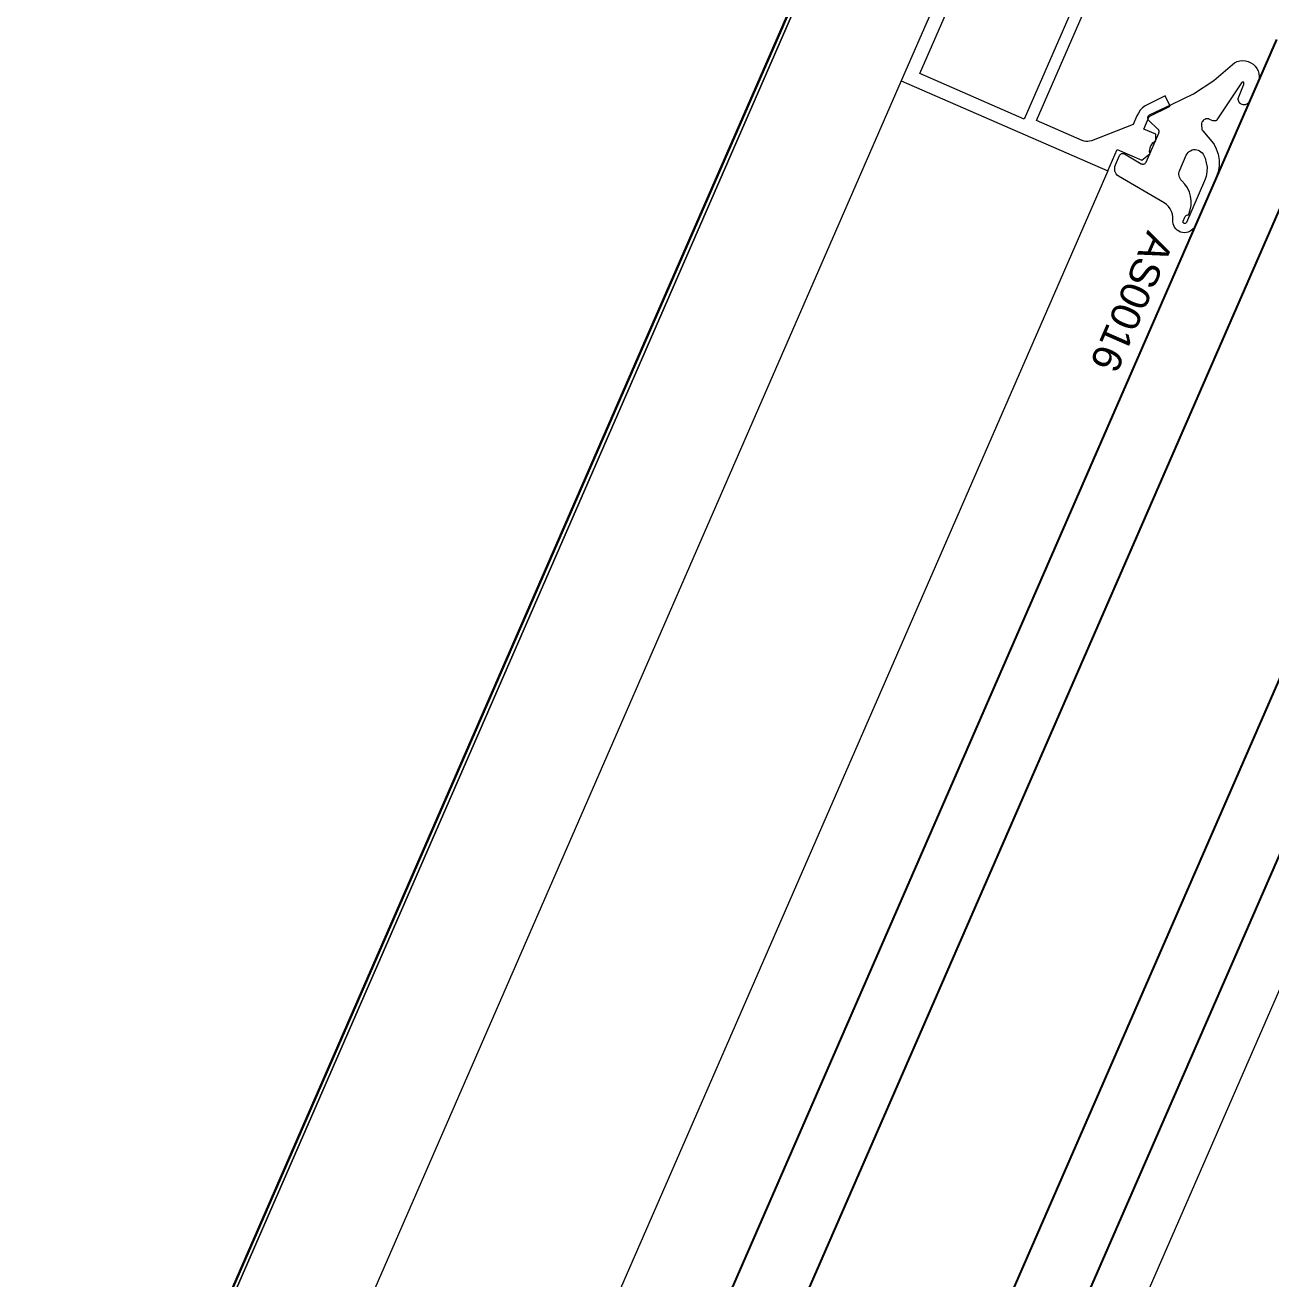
# Model space of a CAD drawing. Header units: millimetres. Extents: x -37281 to 954596, y -59787 to 956680.
# Drawn here: x 867782.7 to 867888.9, y -19503.4 to -19396.5 of the extents above; entities that cross this region are included whole.
import ezdxf

# ---------------------------------------------------------------- set-up
doc = ezdxf.new("R2010")
doc.units = ezdxf.units.MM
doc.header["$MEASUREMENT"] = 0
doc.linetypes.add('Dot & Dashed', pattern=[670.277762, 352.777767, -176.388884, 0, -141.111112])
for name, color, linetype, lineweight in [('0_Pen_No__2', 8, 'Continuous', 15), ('0_Pen_No__5', 7, 'Continuous', 25), ('0_Pen_No__7', 7, 'Continuous', 35), ('0_Pen_No__9', 7, 'Continuous', 13), ('New_A-20-M_Roof_Pen_No__93', 8, 'Continuous', 13), ('New_A-25-M_Curtain_Wall_Pen_No__90', 8, 'Continuous', 20), ('New_A-25-M_Wall_Ext_Pen_No__87', 8, 'Continuous', 20)]:
    doc.layers.add(name, color=color, linetype=linetype, lineweight=lineweight)
for name, color, linetype in [('New_A-20-M_Roof', 7, 'Continuous'), ('New_A-25-M_Curtain_Wall', 7, 'Continuous'), ('New_A-25-M_Wall_Ext', 7, 'Continuous'), ('New_ArchiCAD Windows', 7, 'Continuous')]:
    doc.layers.add(name, color=color, linetype=linetype)
doc.layers.add('New_A-25-M_Curtain_Wall_Pen_No__69', color=7, linetype='Continuous', lineweight=20, true_color=0x606060)
doc.layers.add('New_ArchiCAD Windows_Pen_No__23', color=7, linetype='Continuous', lineweight=30, true_color=0x2a2a2a)
doc.styles.add('GENERATED_STYLE_3', font='')
doc.styles.get('GENERATED_STYLE_3').set_extended_font_data('Arial')

# ---------------------------------------------------------------- blocks, each defined once
blk = doc.blocks.new('Wall_243_2', base_point=(874395.1, -4631.3))
at = {"layer": 'New_A-25-M_Wall_Ext_Pen_No__87', "linetype": 'Continuous', "flags": 128}
blk.add_lwpolyline([(874303.43, -4591.33), (866444.97, -22613.27)], dxfattribs=at)
blk = doc.blocks.new('Wall_245_2', base_point=(874285.09, -4632.6))
at = {"layer": 'New_A-25-M_Wall_Ext_Pen_No__87', "linetype": 'Continuous', "flags": 128}
blk.add_lwpolyline([(866444.68, -22613.14), (869168.27, -16367.08)], dxfattribs=at)
blk = doc.blocks.new('Triple Window 19_2')
at = {"layer": 'New_ArchiCAD Windows_Pen_No__23', "linetype": 'Continuous'}
for p, q in [((662.5, 0), (725, 0)), ((725, 0), (812.5, 0))]:
    blk.add_line(p, q, dxfattribs=at)
blk = doc.blocks.new('Wall_353_2', base_point=(874468.42, -4712.54))
at = {"layer": 'New_ArchiCAD Windows', "color": 251, "linetype": 'Continuous', "lineweight": 20, "true_color": 0x606060, "xscale": -1, "zscale": 1000, "rotation": 66.44041158399281}
blk.add_blockref('Triple Window 19_2', (868124.95, -18759.75), dxfattribs=at)
blk = doc.blocks.new('Morph_2_2', base_point=(864302.5, 0))
at = {"layer": 'New_A-20-M_Roof_Pen_No__93', "linetype": 'Continuous', "flags": 128}
blk.add_lwpolyline([(866367.03, -22792.01), (874315.32, -4564.06)], dxfattribs=at)
blk = doc.blocks.new('Beam_8_2', base_point=(874303.43, -4591.33))
at = {"layer": 'New_A-25-M_Curtain_Wall_Pen_No__69', "linetype": 'Dot & Dashed'}
blk.add_line((874303.43, -4591.33), (866444.97, -22613.27), dxfattribs=at)
at = {"layer": 'New_A-25-M_Curtain_Wall_Pen_No__90', "linetype": 'Continuous'}
blk.add_line((874303.43, -4591.33), (866444.97, -22613.27), dxfattribs=at)

msp = doc.modelspace()

# ---------------------------------------------------------------- linework, layer by layer
at = {"layer": '0_Pen_No__2', "linetype": 'Continuous', "flags": 128}
for points in [[(867866.03, -19381.38), (867857.36, -19401.27), (867874.96, -19408.94), (867875.76, -19407.11), (867877.87, -19408.03), (867878.56, -19407.46), (867878.53, -19407.3), (867878.54, -19407.14), (867878.57, -19406.98), (867878.63, -19406.82), (867878.71, -19406.68), (867878.81, -19406.55), (867878.93, -19406.45), (867879.07, -19406.36), (867879.05, -19405.82), (867878.04, -19405.38), (867878.5, -19404.32), (867880.29, -19403.43), (867879.84, -19402.54), (867878.38, -19403.27), (867878.14, -19403.41), (867877.92, -19403.58), (867877.73, -19403.78), (867877.57, -19404.01), (867877.44, -19404.26), (867877.13, -19404.98), (867873.56, -19406.38), (867873.41, -19406.42), (867873.25, -19406.44), (867873.09, -19406.44), (867872.94, -19406.41), (867872.79, -19406.36), (867868.87, -19404.65)], [(867868.87, -19404.65), (867876.18, -19387.88)]]:
    msp.add_lwpolyline(points, dxfattribs=at)
msp.add_lwpolyline([(867867.83, -19404.53), (867858.94, -19400.65), (867866.57, -19383.14), (867868.48, -19383.97), (867868.63, -19384.02), (867868.79, -19384.05), (867868.94, -19384.05), (867869.1, -19384.03), (867869.25, -19383.99), (867871.1, -19383.26), (867874.68, -19384.82), (867874.65, -19385.34), (867874.7, -19385.86), (867874.84, -19386.36), (867875.06, -19386.83), (867875.36, -19387.26)], close=True, dxfattribs=at)
at = {"layer": '0_Pen_No__5', "linetype": 'Continuous'}
for p, q in [((867889.33, -19397.75), (867767.06, -19678.17)), ((867894.83, -19400.15), (867772.56, -19680.57)), ((867909.5, -19406.55), (867787.22, -19686.96)), ((867915, -19408.95), (867792.72, -19689.36))]:
    msp.add_line(p, q, dxfattribs=at)
at = {"layer": '0_Pen_No__9', "linetype": 'Continuous'}
for p, q in [((867857.36, -19401.27), (867741.48, -19667.02)), ((867874.96, -19408.94), (867759.08, -19674.69)), ((867912.82, -19425.45), (867796.94, -19691.2))]:
    msp.add_line(p, q, dxfattribs=at)
at = {"layer": '0_Pen_No__9', "linetype": 'Continuous', "flags": 128}
for points in [[(867875.87, -19409.4), (867875.77, -19409.31), (867875.68, -19409.2), (867875.62, -19409.09), (867875.57, -19408.96), (867875.55, -19408.83), (867875.55, -19408.7), (867875.57, -19408.57), (867875.62, -19408.44), (867875.97, -19407.64), (867875.99, -19407.59), (867876.02, -19407.55), (867876.06, -19407.52), (867876.1, -19407.49), (867876.15, -19407.47), (867876.2, -19407.46), (867876.25, -19407.46), (867876.3, -19407.46), (867876.35, -19407.48), (867876.39, -19407.5), (867877.81, -19408.33), (867877.85, -19408.35), (867877.9, -19408.36), (867877.95, -19408.37), (867878, -19408.37), (867878.05, -19408.35), (867878.1, -19408.33), (867878.14, -19408.31), (867878.18, -19408.27), (867878.21, -19408.23), (867878.23, -19408.19), (867879.31, -19405.72), (867879.32, -19405.68), (867879.33, -19405.63), (867879.33, -19405.59), (867879.33, -19405.54), (867879.32, -19405.5), (867879.3, -19405.46), (867879.27, -19405.42), (867879.24, -19405.39), (867878.47, -19404.65), (867878.43, -19404.61), (867878.41, -19404.57), (867878.39, -19404.52), (867878.38, -19404.47), (867878.37, -19404.42), (867878.38, -19404.37), (867878.39, -19404.33), (867878.41, -19404.28), (867878.44, -19404.24), (867878.48, -19404.2), (867878.52, -19404.17), (867878.56, -19404.15), (867880.38, -19403.27), (867882.26, -19402.38), (867884.01, -19401.24), (867885.58, -19399.87), (867885.77, -19399.73), (867885.99, -19399.63), (867886.22, -19399.57), (867886.46, -19399.54), (867886.7, -19399.56), (867886.93, -19399.62), (867887.15, -19399.72), (867887.35, -19399.85), (867887.52, -19400.02), (867887.66, -19400.21), (867887.77, -19400.42), (867887.84, -19400.65), (867887.87, -19400.89), (867887.86, -19401.13), (867887.03, -19403.02), (867887, -19403.09), (867886.94, -19403.16), (867886.88, -19403.21), (867886.82, -19403.26), (867886.74, -19403.29), (867886.66, -19403.31), (867886.58, -19403.32), (867886.49, -19403.31), (867886.41, -19403.29), (867886.34, -19403.26), (867886.27, -19403.21), (867886.21, -19403.16), (867886.16, -19403.09), (867886.12, -19403.02), (867886.09, -19402.94), (867886.08, -19402.86), (867886.08, -19402.78), (867886.09, -19402.7), (867886.12, -19402.62), (867886.54, -19401.65), (867886.56, -19401.6), (867886.57, -19401.55), (867886.57, -19401.51), (867886.57, -19401.46), (867886.55, -19401.41), (867886.53, -19401.37), (867886.51, -19401.33), (867886.46, -19401.35), (867886.43, -19401.38), (867886.39, -19401.41), (867886.36, -19401.44), (867884.27, -19404.58), (867884.22, -19404.65), (867884.16, -19404.67), (867884.11, -19404.69), (867884.06, -19404.69), (867884.02, -19404.69), (867883.97, -19404.68), (867883.92, -19404.67), (867883.64, -19404.55), (867883.56, -19404.52), (867883.47, -19404.51), (867883.39, -19404.51), (867883.3, -19404.52), (867883.22, -19404.56), (867883.14, -19404.6), (867883.08, -19404.66), (867883.02, -19404.73), (867882.98, -19404.8), (867882.96, -19404.89), (867882.94, -19404.97), (867882.94, -19405.06), (867882.98, -19405.37), (867882.99, -19405.41), (867883, -19405.46), (867883.02, -19405.5), (867883.05, -19405.53), (867883.98, -19406.62), (867884.02, -19406.68), (867884.05, -19406.74), (867884.19, -19407.05), (867884.36, -19407.52), (867884.45, -19408.02), (867884.45, -19408.52), (867884.37, -19409.02), (867884.21, -19409.49), (867882.42, -19413.61), (867882.34, -19413.76), (867882.23, -19413.89), (867882.11, -19414), (867881.97, -19414.09), (867881.82, -19414.16), (867881.66, -19414.2), (867881.5, -19414.21), (867881.33, -19414.2), (867881.17, -19414.16), (867881.02, -19414.09), (867880.88, -19414), (867880.76, -19413.88), (867880.66, -19413.75), (867880.58, -19413.61), (867880.53, -19413.45), (867880.5, -19413.28), (867880.5, -19413.12), (867880.51, -19412.88), (867880.47, -19412.64), (867880.4, -19412.4), (867880.28, -19412.19), (867880.14, -19411.99), (867879.97, -19411.82), (867879.77, -19411.68)], [(867881.65, -19407.61), (867881.72, -19407.49), (867881.8, -19407.38), (867881.9, -19407.29), (867882.01, -19407.22), (867882.14, -19407.16), (867882.27, -19407.13), (867882.41, -19407.13), (867882.54, -19407.14), (867882.67, -19407.18), (867882.79, -19407.24), (867882.9, -19407.31), (867883, -19407.41), (867883.08, -19407.52), (867883.25, -19407.87), (867883.36, -19408.25), (867883.42, -19408.64), (867883.41, -19409.03), (867883.34, -19409.42), (867883.21, -19409.79), (867881.66, -19413.34), (867881.65, -19413.36), (867881.64, -19413.38), (867881.62, -19413.4), (867881.6, -19413.41), (867881.57, -19413.42), (867881.55, -19413.43), (867881.52, -19413.43), (867881.5, -19413.43), (867881.48, -19413.42), (867881.45, -19413.41), (867881.43, -19413.4), (867881.41, -19413.38), (867881.4, -19413.36), (867881.39, -19413.34), (867881.38, -19413.31), (867881.38, -19413.29), (867881.38, -19413.27), (867881.38, -19413.24), (867881.39, -19413.22), (867881.53, -19412.88), (867881.56, -19412.84), (867881.58, -19412.8), (867881.62, -19412.77), (867881.65, -19412.74), (867881.69, -19412.72), (867881.74, -19412.71), (867881.78, -19412.7), (867881.83, -19412.7), (867881.87, -19412.62), (867881.99, -19412.26), (867882.06, -19411.88), (867882.07, -19411.5), (867882.02, -19411.11), (867881.92, -19410.75), (867881.75, -19410.4), (867881.54, -19410.08), (867881.28, -19409.79), (867881.2, -19409.7), (867881.13, -19409.6), (867881.08, -19409.49), (867881.04, -19409.37), (867881.03, -19409.25), (867881.03, -19409.13), (867881.05, -19409.01), (867881.09, -19408.89)]]:
    msp.add_lwpolyline(points, close=True, dxfattribs=at)

# ---------------------------------------------------------------- block references
at = {"layer": 'New_A-20-M_Roof', "linetype": 'Continuous', "lineweight": 0}
msp.add_blockref('Morph_2_2', (864302.5, 0), dxfattribs=at)
at = {"layer": 'New_A-25-M_Curtain_Wall', "color": 8, "lineweight": 20}
msp.add_blockref('Beam_8_2', (874303.43, -4591.33), dxfattribs=at)
at = {"layer": 'New_A-25-M_Wall_Ext', "color": 250, "lineweight": 50, "true_color": 0x2a2a2a}
for name, p in [('Wall_245_2', (874285.09, -4632.6)), ('Wall_353_2', (874468.42, -4712.54)), ('Wall_243_2', (874395.1, -4631.3))]:
    msp.add_blockref(name, p, dxfattribs=at)

# ---------------------------------------------------------------- texts
at = {"layer": '0_Pen_No__7', "linetype": 'Continuous', "insert": (867878.34, -19413.93), "char_height": 2.5, "attachment_point": 7, "rotation": 246.4404, "style": 'GENERATED_STYLE_3'}
msp.add_mtext('\\A1;{\\fArial|b0|i0|c0|p34;AS0016}', dxfattribs=at)

doc.saveas('drawing.dxf')
